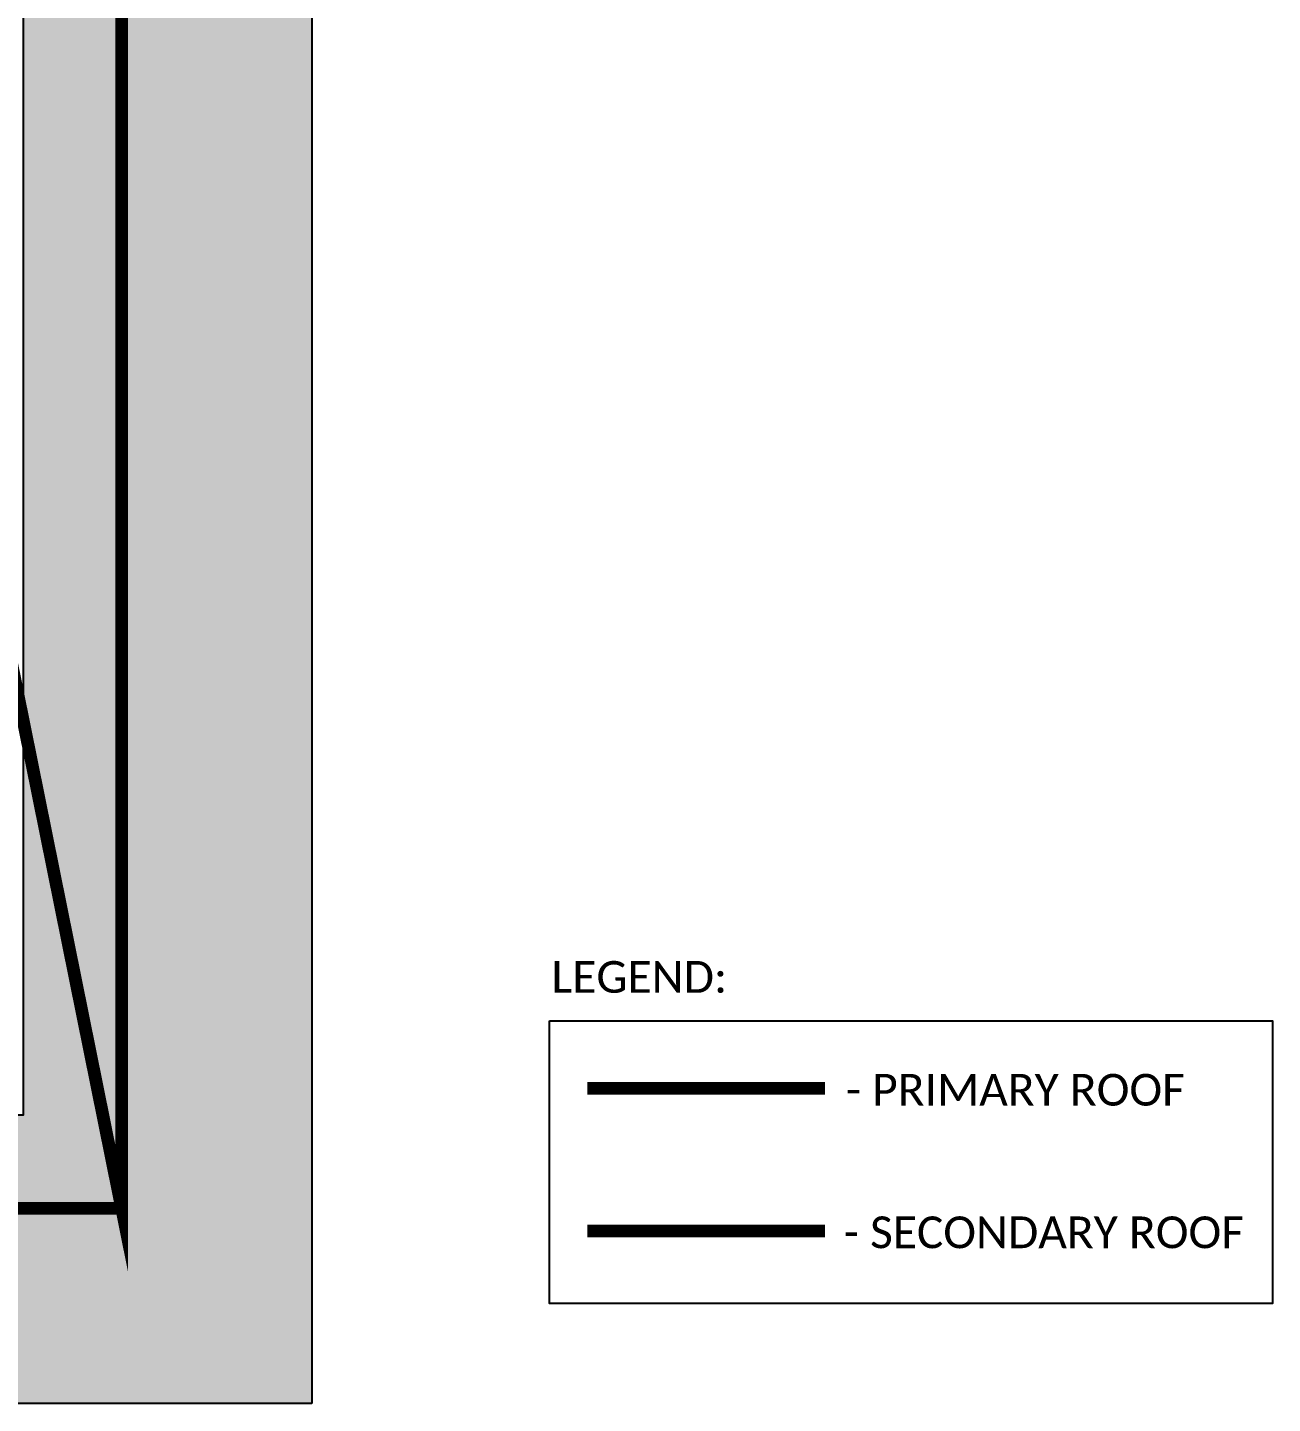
# Model space of a CAD drawing. Header units: millimetres. Extents: x -620 to 17580, y -3355 to 14690.
# Drawn here: x 13653 to 17580, y -2960 to 1379 of the extents above; entities that cross this region are included whole.
import ezdxf

# ---------------------------------------------------------------- set-up
doc = ezdxf.new("R2010")
doc.units = ezdxf.units.MM
doc.header["$LTSCALE"] = 150
doc.linetypes.add('DASHED', pattern=[0.75, 0.5, -0.25])
doc.layers.add('ad-Elevation 10', color=8, linetype='Continuous')
doc.layers.add('ad-Text main', color=7, linetype='Continuous')
for name, color, linetype, true_color in [('ad-Primary Roof', 5, 'Continuous', 0x0000ff), ('ad-Secondary Roof', 6, 'Continuous', 0xff00ff), ('ad-Verandah', 7, 'Continuous', 0xa57c52)]:
    doc.layers.add(name, color=color, linetype=linetype, true_color=true_color)
doc.styles.get("Standard").update_dxf_attribs({"font": 'calibril.ttf'})

# ---------------------------------------------------------------- blocks, each defined once
blk = doc.blocks.new('1625E_Roof Plan')
at = {"layer": 'ad-Primary Roof', "linetype": 'DASHED', "ltscale": 2, "const_width": 40}
blk.add_lwpolyline([(15418.8, -1966.5), (16168.8, -1966.5)], dxfattribs=at)
at = {"layer": 'ad-Secondary Roof', "linetype": 'DASHED', "ltscale": 2, "const_width": 40}
for points in [[(13950, 5195), (13188.8, 1425), (13950, -2345)], [(12570, 5195), (10022.5, 1425), (12570, -2345), (13950, -2345), (13950, 5195)]]:
    blk.add_lwpolyline(points, close=True, dxfattribs=at)
blk.add_lwpolyline([(15418.8, -2416.1), (16168.8, -2416.1)], dxfattribs=at)
at = {"layer": 'Defpoints'}
blk.add_lwpolyline([(15300, -1753.1), (17580.3, -1753.1), (17580.3, -2645), (15300, -2645)], close=True, dxfattribs=at)
at = {"layer": 'ad-Text main', "insert": (15583, -1615.4), "char_height": 100, "width": 524.49, "attachment_point": 5, "bg_fill": 2}
blk.add_mtext('LEGEND:', dxfattribs=at)
at = {"layer": 'ad-Text main', "char_height": 100, "attachment_point": 5, "bg_fill": 2}
for s, insert, width in [('- PRIMARY ROOF', (16769.2, -1971.2), 1048.025), ('- SECONDARY ROOF', (16859.1, -2420.8), 1266.165)]:
    blk.add_mtext(s, dxfattribs=dict(at, insert=insert, width=width))
blk = doc.blocks.new('zw$3055')
at = {"transparency": 33554559}
h = blk.add_hatch(dxfattribs=at)
h.set_pattern_fill('GRASS', color=74, angle=180)
h.set_pattern_definition([(270, (14550, -10400), (17.960512, -17.960512), [4.7625, -31.158524]), (225, (14550, -10400), (17.96051, -17.96051), [4.7625, -20.6375]), (315, (14550, -10400), (17.96051, 17.96051), [4.7625, -20.6375])])
h.paths.add_polyline_path([(14550, -16580), (9750, -16580), (9750, -15670), (13640, -15670), (13640, -10475), (14550, -10475)])
h = blk.add_hatch(color=256, dxfattribs=at)
h.dxf.hatch_style = 1
h.set_gradient(color1=(153, 204, 0), color2=(63, 127, 0), tint=1, name='INVSPHERICAL')
h.paths.add_polyline_path([(14550, -16580), (9750, -16580), (9750, -15670), (13640, -15670), (13640, -10475), (14550, -10475)])
at = {"layer": 'ad-Elevation 10'}
blk.add_lwpolyline([(14550, -16580), (9750, -16580), (9750, -15670), (13640, -15670), (13640, -10475), (14550, -10475)], close=True, dxfattribs=at)

msp = doc.modelspace()

# ---------------------------------------------------------------- block references
at = {"layer": 'ad-Verandah'}
msp.add_blockref('zw$3055', (0, 13620), dxfattribs=at)

# ---------------------------------------------------------------- next in the draw order: block references
msp.add_blockref('1625E_Roof Plan', (0, 0))

doc.saveas('drawing.dxf')
